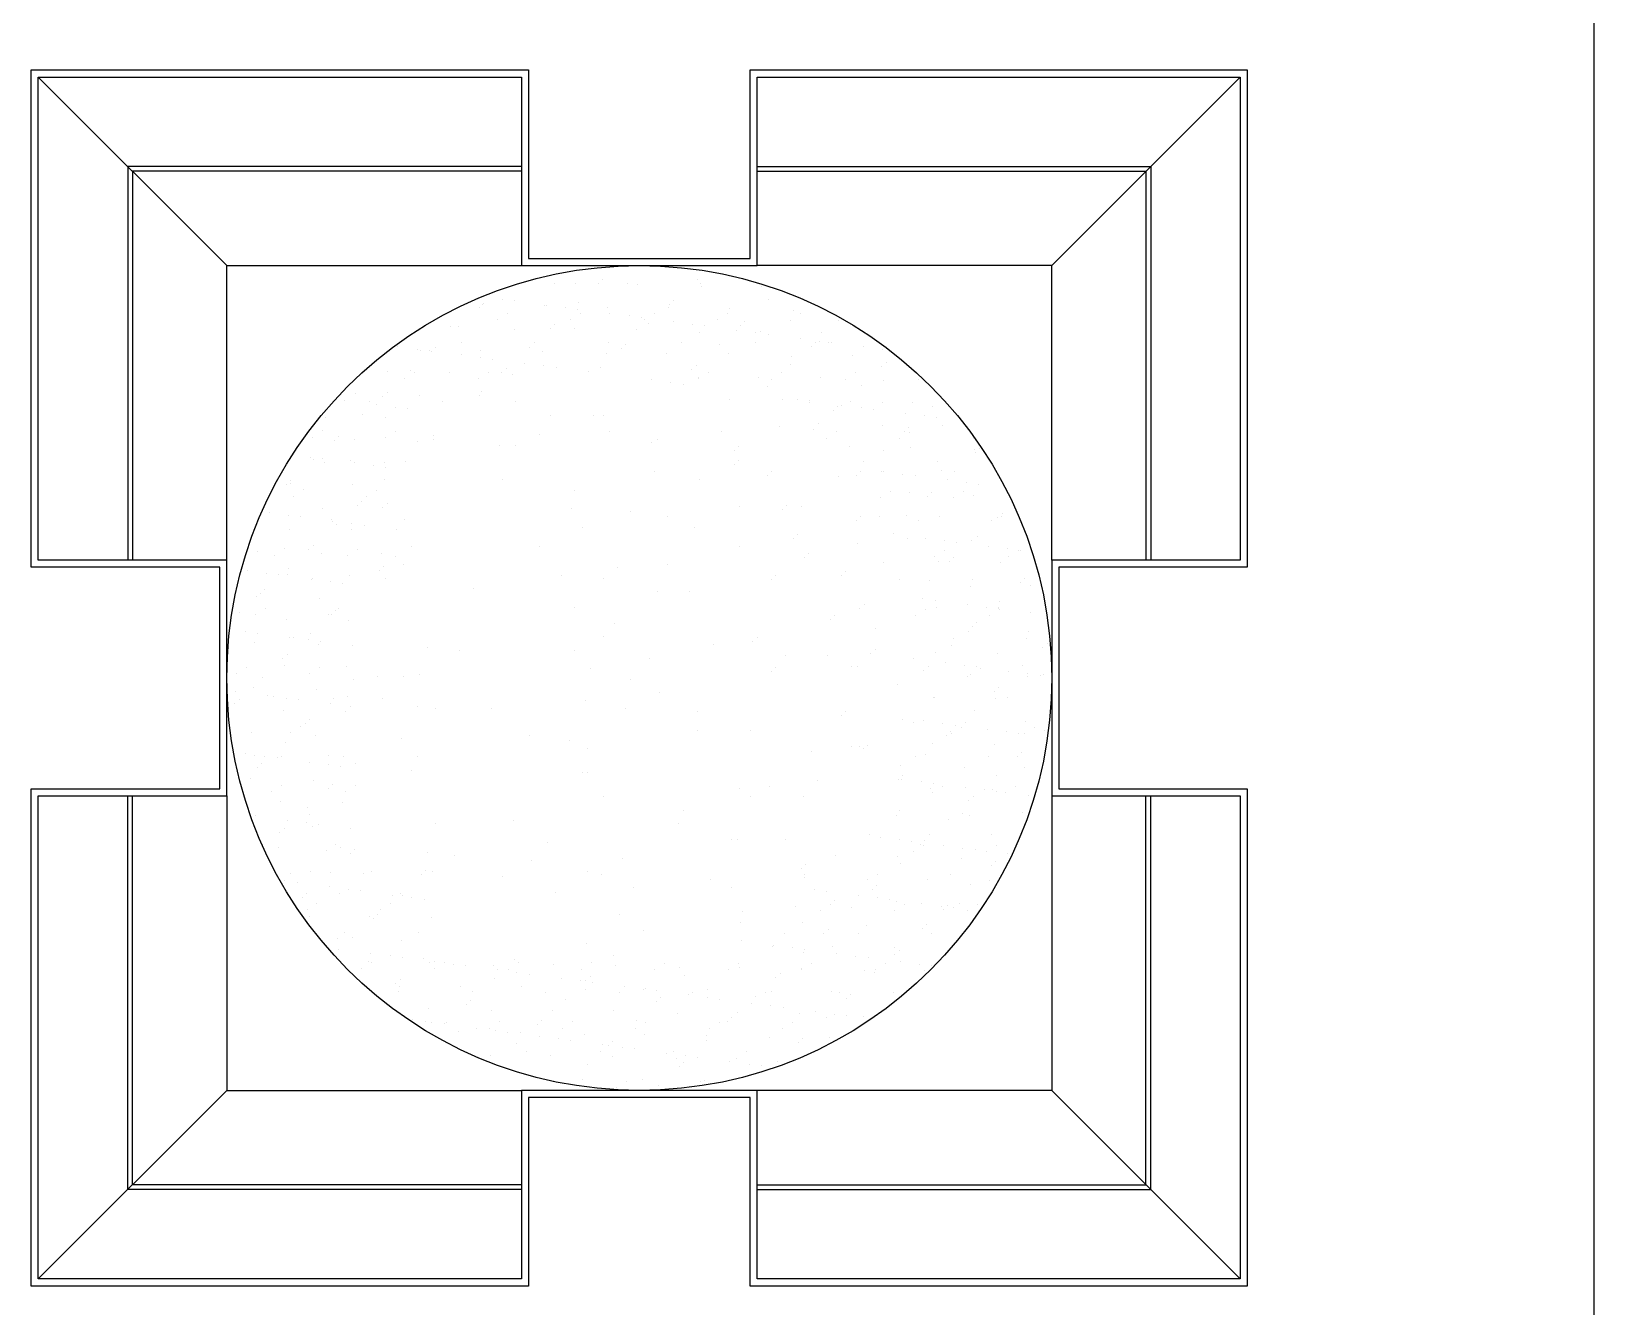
# Model space of a CAD drawing. Extents: x 391 to 4074, y 4249 to 5891.
# Drawn here: x 3411 to 4074, y 4587 to 5128 of the extents above; entities that cross this region are included whole.
import ezdxf

# ---------------------------------------------------------------- set-up
doc = ezdxf.new("R2010")
doc.units = 0
doc.header["$LTSCALE"] = 0.85
doc.header["$MEASUREMENT"] = 0
for name, color, linetype in [('3', 3, 'CONTINUOUS'), ('4', 4, 'CONTINUOUS'), ('DIM', 3, 'CONTINUOUS')]:
    doc.layers.add(name, color=color, linetype=linetype)

msp = doc.modelspace()

# ---------------------------------------------------------------- linework, layer by layer
at = {"layer": '3'}
for p, q in [((3494.24, 5028.89), (3414.24, 5108.89)), ((3844.24, 5028.89), (3924.24, 5108.89)), ((3494.24, 4678.89), (3414.24, 4598.89)), ((3844.24, 4678.89), (3924.24, 4598.89))]:
    msp.add_line(p, q, dxfattribs=at)
msp.add_lwpolyline([(3622.24, 4595.89), (3411.24, 4595.89), (3411.24, 4806.89), (3491.24, 4806.89), (3491.24, 4900.89), (3411.24, 4900.89), (3411.24, 5111.89), (3622.24, 5111.89), (3622.24, 5031.89), (3716.24, 5031.89), (3716.24, 5111.89), (3927.24, 5111.89), (3927.24, 4900.89), (3847.24, 4900.89), (3847.24, 4806.89), (3927.24, 4806.89), (3927.24, 4595.89), (3716.24, 4595.89), (3716.24, 4675.89), (3622.24, 4675.89)], close=True, dxfattribs=at)
for points in [[(3619.24, 5070.89), (3452.24, 5070.89), (3452.24, 4903.89)], [(3619.24, 5068.89), (3454.24, 5068.89), (3454.24, 4903.89)], [(3719.24, 5070.89), (3886.24, 5070.89), (3886.24, 4903.89)], [(3719.24, 5068.89), (3884.24, 5068.89), (3884.24, 4903.89)], [(3494.24, 4903.89), (3494.24, 5028.89), (3619.24, 5028.89)], [(3844.24, 4903.89), (3844.24, 5028.89), (3719.24, 5028.89)], [(3619.24, 4636.89), (3452.24, 4636.89), (3452.24, 4803.89)], [(3619.24, 4638.89), (3454.24, 4638.89), (3454.24, 4803.89)], [(3494.24, 4803.89), (3494.24, 4678.89), (3619.24, 4678.89)], [(3719.24, 4636.89), (3886.24, 4636.89), (3886.24, 4803.89)], [(3719.24, 4638.89), (3884.24, 4638.89), (3884.24, 4803.89)], [(3844.24, 4803.89), (3844.24, 4678.89), (3719.24, 4678.89)]]:
    msp.add_lwpolyline(points, dxfattribs=at)
msp.add_circle((3669.24, 4853.89), 175, dxfattribs=at)
at = {"layer": '4'}
for p, q in [((4074.24, 5258.89), (4074.24, 4848.37)), ((4074.24, 4848.37), (4074.24, 4248.89))]:
    msp.add_line(p, q, dxfattribs=at)
msp.add_lwpolyline([(3619.24, 4598.89), (3414.24, 4598.89), (3414.24, 4803.89), (3494.24, 4803.89), (3494.24, 4903.89), (3414.24, 4903.89), (3414.24, 5108.89), (3619.24, 5108.89), (3619.24, 5028.89), (3719.24, 5028.89), (3719.24, 5108.89), (3924.24, 5108.89), (3924.24, 4903.89), (3844.24, 4903.89), (3844.24, 4803.89), (3924.24, 4803.89), (3924.24, 4598.89), (3719.24, 4598.89), (3719.24, 4678.89), (3619.24, 4678.89)], close=True, dxfattribs=at)
at = {"layer": 'DIM'}
for p, q in [((3633.05, 5021.3), (3633.05, 5021.3)), ((3642.38, 5021.24), (3642.38, 5021.24)), ((3651.95, 5021.08), (3651.95, 5021.08)), ((3653.8, 5022.77), (3653.8, 5022.77)), ((3664.19, 5021.24), (3664.19, 5021.24)), ((3668.56, 5020.91), (3668.56, 5020.91)), ((3693.81, 5023.11), (3693.81, 5023.11)), ((3695.33, 5021.19), (3695.33, 5021.19)), ((3695.57, 5019.93), (3695.57, 5019.93)), ((3721.15, 5020.06), (3721.15, 5020.06)), ((3602.96, 5015.65), (3602.96, 5015.65)), ((3603.24, 5012.76), (3603.24, 5012.76)), ((3611.09, 5014.58), (3611.09, 5014.58)), ((3616.3, 5013.89), (3616.3, 5013.89)), ((3643.25, 5013.11), (3643.25, 5013.11)), ((3682.01, 5012.3), (3682.01, 5012.3)), ((3683.86, 5013.99), (3683.86, 5013.99)), ((3723.87, 5014.33), (3723.87, 5014.33)), ((3601.39, 5011.07), (3601.39, 5011.07)), ((3602.69, 5012.2), (3602.69, 5012.2)), ((3609.01, 5005.99), (3609.01, 5005.99)), ((3613.23, 5008.67), (3613.23, 5008.67)), ((3628.86, 5011.86), (3628.86, 5011.86)), ((3629.88, 5012.1), (3629.88, 5012.1)), ((3638.01, 5011.03), (3638.01, 5011.03)), ((3640.15, 5005.93), (3640.15, 5005.93)), ((3643.22, 5010.35), (3643.22, 5010.35)), ((3644.37, 5008.62), (3644.37, 5008.62)), ((3655.87, 5010.89), (3655.87, 5010.89)), ((3656.8, 5008.56), (3656.8, 5008.56)), ((3664.93, 5007.49), (3664.93, 5007.49)), ((3670.13, 5006.8), (3670.13, 5006.8)), ((3671.29, 5005.87), (3671.29, 5005.87)), ((3675.51, 5008.56), (3675.51, 5008.56)), ((3681.45, 5011.01), (3681.45, 5011.01)), ((3702.44, 5005.82), (3702.44, 5005.82)), ((3706.65, 5008.5), (3706.65, 5008.5)), ((3707.63, 5010.68), (3707.63, 5010.68)), ((3733.58, 5005.76), (3733.58, 5005.76)), ((3734.64, 5009.71), (3734.64, 5009.71)), ((3737.79, 5008.45), (3737.79, 5008.45)), ((3589.16, 5002.82), (3589.16, 5002.82)), ((3592.69, 5003.1), (3592.69, 5003.1)), ((3616.17, 5001.85), (3616.17, 5001.85)), ((3631.46, 5002.3), (3631.46, 5002.3)), ((3633.3, 5003.99), (3633.3, 5003.99)), ((3641.75, 5001.97), (3641.75, 5001.97)), ((3667.93, 5001.64), (3667.93, 5001.64)), ((3673.31, 5004.33), (3673.31, 5004.33)), ((3683.72, 5005.01), (3683.72, 5005.01)), ((3691.85, 5003.94), (3691.85, 5003.94)), ((3694.94, 5000.67), (3694.94, 5000.67)), ((3697.05, 5003.26), (3697.05, 5003.26)), ((3710.63, 5001.47), (3710.63, 5001.47)), ((3712.07, 5003.52), (3712.07, 5003.52)), ((3713.92, 5005.21), (3713.92, 5005.21)), ((3718.76, 5000.4), (3718.76, 5000.4)), ((3720.52, 5000.79), (3720.52, 5000.79)), ((3723.97, 4999.71), (3723.97, 4999.71)), ((3746.7, 5000.45), (3746.7, 5000.45)), ((3753.93, 5005.56), (3753.93, 5005.56)), ((3566.83, 4994.51), (3566.83, 4994.51)), ((3574.96, 4993.44), (3574.96, 4993.44)), ((3576.47, 4992.81), (3576.47, 4992.81)), ((3580.16, 4992.76), (3580.16, 4992.76)), ((3582.74, 4993.98), (3582.74, 4993.98)), ((3593.83, 4996.31), (3593.83, 4996.31)), ((3602.06, 4992.93), (3602.06, 4992.93)), ((3622.76, 4994.32), (3622.76, 4994.32)), ((3624.97, 4996.26), (3624.97, 4996.26)), ((3628.23, 4992.6), (3628.23, 4992.6)), ((3656.11, 4996.2), (3656.11, 4996.2)), ((3661.52, 4993.52), (3661.52, 4993.52)), ((3663.36, 4995.21), (3663.36, 4995.21)), ((3687.25, 4996.14), (3687.25, 4996.14)), ((3703.37, 4995.55), (3703.37, 4995.55)), ((3718.4, 4996.09), (3718.4, 4996.09)), ((3737.55, 4997.93), (3737.55, 4997.93)), ((3742.14, 4994.75), (3742.14, 4994.75)), ((3743.98, 4996.44), (3743.98, 4996.44)), ((3745.68, 4996.86), (3745.68, 4996.86)), ((3749.54, 4996.03), (3749.54, 4996.03)), ((3750.89, 4996.17), (3750.89, 4996.17)), ((3764.47, 4994.38), (3764.47, 4994.38)), ((3772.6, 4993.31), (3772.6, 4993.31)), ((3580.9, 4992.29), (3580.9, 4992.29)), ((3593.74, 4990.97), (3593.74, 4990.97)), ((3601.87, 4989.9), (3601.87, 4989.9)), ((3607.08, 4989.21), (3607.08, 4989.21)), ((3620.66, 4987.42), (3620.66, 4987.42)), ((3628.79, 4986.35), (3628.79, 4986.35)), ((3655.24, 4991.62), (3655.24, 4991.62)), ((3680.82, 4991.75), (3680.82, 4991.75)), ((3693.42, 4986.43), (3693.42, 4986.43)), ((3707, 4991.41), (3707, 4991.41)), ((3733.44, 4986.78), (3733.44, 4986.78)), ((3734.01, 4990.44), (3734.01, 4990.44)), ((3759.59, 4990.56), (3759.59, 4990.56)), ((3772.2, 4985.97), (3772.2, 4985.97)), ((3774.04, 4987.66), (3774.04, 4987.66)), ((3562.36, 4983.89), (3562.36, 4983.89)), ((3569.79, 4981), (3569.79, 4981)), ((3572.2, 4984.32), (3572.2, 4984.32)), ((3574.01, 4983.69), (3574.01, 4983.69)), ((3588.53, 4983.55), (3588.53, 4983.55)), ((3600.94, 4980.94), (3600.94, 4980.94)), ((3605.15, 4983.63), (3605.15, 4983.63)), ((3610.96, 4983.52), (3610.96, 4983.52)), ((3612.8, 4985.2), (3612.8, 4985.2)), ((3615.54, 4982.58), (3615.54, 4982.58)), ((3634, 4985.67), (3634, 4985.67)), ((3647.58, 4983.88), (3647.58, 4983.88)), ((3652.82, 4985.55), (3652.82, 4985.55)), ((3674.5, 4980.34), (3674.5, 4980.34)), ((3682.63, 4979.27), (3682.63, 4979.27)), ((3691.58, 4984.74), (3691.58, 4984.74)), ((3694.31, 4981.4), (3694.31, 4981.4)), ((3694.36, 4980.78), (3694.36, 4980.78)), ((3698.58, 4983.46), (3698.58, 4983.46)), ((3719.89, 4981.52), (3719.89, 4981.52)), ((3725.5, 4980.72), (3725.5, 4980.72)), ((3729.72, 4983.41), (3729.72, 4983.41)), ((3746.07, 4981.19), (3746.07, 4981.19)), ((3756.64, 4980.66), (3756.64, 4980.66)), ((3760.86, 4983.35), (3760.86, 4983.35)), ((3773.07, 4980.21), (3773.07, 4980.21)), ((3787.78, 4980.61), (3787.78, 4980.61)), ((3548.84, 4974.51), (3548.84, 4974.51)), ((3560.4, 4973.51), (3560.4, 4973.51)), ((3562.25, 4975.2), (3562.25, 4975.2)), ((3575.84, 4973.54), (3575.84, 4973.54)), ((3601.43, 4973.66), (3601.43, 4973.66)), ((3602.26, 4975.54), (3602.26, 4975.54)), ((3687.83, 4978.58), (3687.83, 4978.58)), ((3723.48, 4977.66), (3723.48, 4977.66)), ((3763.5, 4978), (3763.5, 4978)), ((3544.02, 4971.62), (3544.02, 4971.62)), ((3554.61, 4971.33), (3554.61, 4971.33)), ((3557.61, 4969.83), (3557.61, 4969.83)), ((3565.74, 4968.76), (3565.74, 4968.76)), ((3570.94, 4968.08), (3570.94, 4968.08)), ((3585.75, 4971.27), (3585.75, 4971.27)), ((3616.9, 4971.22), (3616.9, 4971.22)), ((3707.35, 4971.96), (3707.35, 4971.96)), ((3729.98, 4971.96), (3729.98, 4971.96)), ((3736.46, 4972.18), (3736.46, 4972.18)), ((3741.46, 4970.99), (3741.46, 4970.99)), ((3741.67, 4971.49), (3741.67, 4971.49)), ((3751.7, 4967.19), (3751.7, 4967.19)), ((3753.54, 4968.88), (3753.54, 4968.88)), ((3755.25, 4969.71), (3755.25, 4969.71)), ((3758.96, 4971.29), (3758.96, 4971.29)), ((3763.38, 4968.63), (3763.38, 4968.63)), ((3768.58, 4967.95), (3768.58, 4967.95)), ((3772.6, 4970.93), (3772.6, 4970.93)), ((3782.17, 4966.16), (3782.17, 4966.16)), ((3785.13, 4970.96), (3785.13, 4970.96)), ((3793.56, 4969.22), (3793.56, 4969.22)), ((3536.15, 4964.5), (3536.15, 4964.5)), ((3551.7, 4965.54), (3551.7, 4965.54)), ((3561.73, 4964.62), (3561.73, 4964.62)), ((3631.52, 4965.17), (3631.52, 4965.17)), ((3649.63, 4965.17), (3649.63, 4965.17)), ((3654.15, 4965.17), (3654.15, 4965.17)), ((3728.85, 4960.65), (3728.85, 4960.65)), ((3745.44, 4961.92), (3745.44, 4961.92)), ((3772.44, 4960.94), (3772.44, 4960.94)), ((3783.61, 4960.1), (3783.61, 4960.1)), ((3790.3, 4965.09), (3790.3, 4965.09)), ((3795.5, 4964.41), (3795.5, 4964.41)), ((3798.03, 4961.07), (3798.03, 4961.07)), ((3530.58, 4956.02), (3530.58, 4956.02)), ((3534.79, 4958.7), (3534.79, 4958.7)), ((3539.91, 4954.73), (3539.91, 4954.73)), ((3541.75, 4956.42), (3541.75, 4956.42)), ((3548.21, 4955.24), (3548.21, 4955.24)), ((3561.72, 4955.96), (3561.72, 4955.96)), ((3565.93, 4958.65), (3565.93, 4958.65)), ((3575.21, 4954.27), (3575.21, 4954.27)), ((3581.72, 4955), (3581.72, 4955)), ((3581.76, 4956.76), (3581.76, 4956.76)), ((3610.01, 4952.74), (3610.01, 4952.74)), ((3616.8, 4952.74), (3616.8, 4952.74)), ((3626.99, 4957.26), (3626.99, 4957.26)), ((3656.42, 4958.39), (3656.42, 4958.39)), ((3674.52, 4953.87), (3674.52, 4953.87)), ((3676.79, 4955), (3676.79, 4955)), ((3703.95, 4958.39), (3703.95, 4958.39)), ((3743, 4959.22), (3743, 4959.22)), ((3748.57, 4955.62), (3748.57, 4955.62)), ((3752.78, 4958.31), (3752.78, 4958.31)), ((3779.71, 4955.56), (3779.71, 4955.56)), ((3781.76, 4958.41), (3781.76, 4958.41)), ((3783.92, 4958.25), (3783.92, 4958.25)), ((3810.85, 4955.51), (3810.85, 4955.51)), ((3529.6, 4947.63), (3529.6, 4947.63)), ((3531.21, 4946.76), (3531.21, 4946.76)), ((3534.8, 4946.94), (3534.8, 4946.94)), ((3546.54, 4946.29), (3546.54, 4946.29)), ((3709.54, 4950.59), (3709.54, 4950.59)), ((3711.39, 4952.28), (3711.39, 4952.28)), ((3711.39, 4946.02), (3711.39, 4946.02)), ((3758.33, 4952.03), (3758.33, 4952.03)), ((3773.06, 4950.44), (3773.06, 4950.44)), ((3784.5, 4951.69), (3784.5, 4951.69)), ((3811.51, 4950.72), (3811.51, 4950.72)), ((3811.82, 4949.64), (3811.82, 4949.64)), ((3813.67, 4951.33), (3813.67, 4951.33)), ((3535.52, 4945.23), (3535.52, 4945.23)), ((3548.39, 4945.16), (3548.39, 4945.16)), ((3556.52, 4944.09), (3556.52, 4944.09)), ((3561.1, 4945.35), (3561.1, 4945.35)), ((3561.72, 4943.4), (3561.72, 4943.4)), ((3569.97, 4945.95), (3569.97, 4945.95)), ((3675.66, 4941.43), (3675.66, 4941.43)), ((3709.54, 4944.33), (3709.54, 4944.33)), ((3723.65, 4939.63), (3723.65, 4939.63)), ((3725.49, 4941.32), (3725.49, 4941.32)), ((3761.27, 4939.63), (3761.27, 4939.63)), ((3763.11, 4941.32), (3763.11, 4941.32)), ((3764.53, 4945.89), (3764.53, 4945.89)), ((3771.81, 4941.68), (3771.81, 4941.68)), ((3772.95, 4941.48), (3772.95, 4941.48)), ((3781.08, 4940.41), (3781.08, 4940.41)), ((3786.28, 4939.73), (3786.28, 4939.73)), ((3795.67, 4945.84), (3795.67, 4945.84)), ((3797.4, 4941.8), (3797.4, 4941.8)), ((3803.12, 4941.66), (3803.12, 4941.66)), ((3519.41, 4935.95), (3519.41, 4935.95)), ((3521.25, 4937.64), (3521.25, 4937.64)), ((3521.4, 4936.31), (3521.4, 4936.31)), ((3526.72, 4933.66), (3526.72, 4933.66)), ((3547.58, 4935.98), (3547.58, 4935.98)), ((3557.86, 4933.61), (3557.86, 4933.61)), ((3561.27, 4937.98), (3561.27, 4937.98)), ((3611.14, 4938.04), (3611.14, 4938.04)), ((3641.7, 4933.52), (3641.7, 4933.52)), ((3694.9, 4938.04), (3694.9, 4938.04)), ((3753.75, 4939.17), (3753.75, 4939.17)), ((3775.85, 4933.21), (3775.85, 4933.21)), ((3799.86, 4937.94), (3799.86, 4937.94)), ((3806.99, 4933.15), (3806.99, 4933.15)), ((3807.99, 4936.87), (3807.99, 4936.87)), ((3813.2, 4936.18), (3813.2, 4936.18)), ((3510.71, 4927.98), (3510.71, 4927.98)), ((3522.5, 4930.98), (3522.5, 4930.98)), ((3549.47, 4927.17), (3549.47, 4927.17)), ((3551.31, 4928.86), (3551.31, 4928.86)), ((3553.64, 4930.92), (3553.64, 4930.92)), ((3562.48, 4927.86), (3562.48, 4927.86)), ((3711.87, 4926.73), (3711.87, 4926.73)), ((3731.76, 4927.23), (3731.76, 4927.23)), ((3737.91, 4926.73), (3737.91, 4926.73)), ((3771.63, 4930.52), (3771.63, 4930.52)), ((3783.87, 4932.42), (3783.87, 4932.42)), ((3791.33, 4930.85), (3791.33, 4930.85)), ((3793.17, 4932.54), (3793.17, 4932.54)), ((3802.77, 4930.47), (3802.77, 4930.47)), ((3810.88, 4931.45), (3810.88, 4931.45)), ((3512.25, 4924.02), (3512.25, 4924.02)), ((3520.38, 4922.95), (3520.38, 4922.95)), ((3525.58, 4922.27), (3525.58, 4922.27)), ((3534.89, 4925.96), (3534.89, 4925.96)), ((3538.46, 4921.25), (3538.46, 4921.25)), ((3539.17, 4920.48), (3539.17, 4920.48)), ((3560.47, 4926.08), (3560.47, 4926.08)), ((3569.6, 4921.19), (3569.6, 4921.19)), ((3640.57, 4925.6), (3640.57, 4925.6)), ((3665.47, 4924.47), (3665.47, 4924.47)), ((3681.32, 4922.21), (3681.32, 4922.21)), ((3729.92, 4925.54), (3729.92, 4925.54)), ((3761.27, 4920.84), (3761.27, 4920.84)), ((3763.11, 4922.53), (3763.11, 4922.53)), ((3771.18, 4922.41), (3771.18, 4922.41)), ((3782.63, 4922.88), (3782.63, 4922.88)), ((3787.59, 4920.8), (3787.59, 4920.8)), ((3796.77, 4922.53), (3796.77, 4922.53)), ((3818.73, 4920.74), (3818.73, 4920.74)), ((3821.39, 4922.08), (3821.39, 4922.08)), ((3822.94, 4922.2), (3822.94, 4922.2)), ((3823.23, 4923.77), (3823.23, 4923.77)), ((3520.77, 4917.04), (3520.77, 4917.04)), ((3540.77, 4919.2), (3540.77, 4919.2)), ((3546.95, 4916.71), (3546.95, 4916.71)), ((3547.3, 4919.41), (3547.3, 4919.41)), ((3552.5, 4918.72), (3552.5, 4918.72)), ((3566.08, 4916.93), (3566.08, 4916.93)), ((3645.1, 4917.69), (3645.1, 4917.69)), ((3692.63, 4917.69), (3692.63, 4917.69)), ((3734.62, 4913.01), (3734.62, 4913.01)), ((3736.46, 4914.7), (3736.46, 4914.7)), ((3777.06, 4915.05), (3777.06, 4915.05)), ((3783.24, 4913.15), (3783.24, 4913.15)), ((3790.64, 4913.26), (3790.64, 4913.26)), ((3812.69, 4914.11), (3812.69, 4914.11)), ((3507.25, 4907.67), (3507.25, 4907.67)), ((3518.64, 4908.62), (3518.64, 4908.62)), ((3528.97, 4908.39), (3528.97, 4908.39)), ((3530.82, 4910.08), (3530.82, 4910.08)), ((3534.26, 4906.69), (3534.26, 4906.69)), ((3549.78, 4908.56), (3549.78, 4908.56)), ((3559.84, 4906.82), (3559.84, 4906.82)), ((3572.66, 4909.77), (3572.66, 4909.77)), ((3626.99, 4909.77), (3626.99, 4909.77)), ((3711.87, 4909.77), (3711.87, 4909.77)), ((3741.17, 4906.87), (3741.17, 4906.87)), ((3761.67, 4910.9), (3761.67, 4910.9)), ((3798.77, 4912.19), (3798.77, 4912.19)), ((3798.91, 4908.11), (3798.91, 4908.11)), ((3803.98, 4911.51), (3803.98, 4911.51)), ((3810.25, 4912.18), (3810.25, 4912.18)), ((3817.56, 4909.72), (3817.56, 4909.72)), ((3825.69, 4908.65), (3825.69, 4908.65)), ((3830.05, 4908.06), (3830.05, 4908.06)), ((3830.9, 4907.96), (3830.9, 4907.96)), ((3514.42, 4905.94), (3514.42, 4905.94)), ((3520.27, 4900.42), (3520.27, 4900.42)), ((3545.56, 4905.88), (3545.56, 4905.88)), ((3559.04, 4899.61), (3559.04, 4899.61)), ((3560.88, 4901.3), (3560.88, 4901.3)), ((3565.87, 4905.25), (3565.87, 4905.25)), ((3569.27, 4901.86), (3569.27, 4901.86)), ((3659.81, 4900.72), (3659.81, 4900.72)), ((3681.32, 4901.86), (3681.32, 4901.86)), ((3739.32, 4905.18), (3739.32, 4905.18)), ((3772.99, 4902.99), (3772.99, 4902.99)), ((3794.7, 4905.43), (3794.7, 4905.43)), ((3796.14, 4903.26), (3796.14, 4903.26)), ((3800.89, 4903.3), (3800.89, 4903.3)), ((3802.74, 4904.99), (3802.74, 4904.99)), ((3822.31, 4902.93), (3822.31, 4902.93)), ((3825.84, 4905.37), (3825.84, 4905.37)), ((3503.03, 4899.34), (3503.03, 4899.34)), ((3511.16, 4898.27), (3511.16, 4898.27)), ((3516.36, 4897.59), (3516.36, 4897.59)), ((3520.14, 4897.77), (3520.14, 4897.77)), ((3529.95, 4895.8), (3529.95, 4895.8)), ((3530.38, 4896.21), (3530.38, 4896.21)), ((3538.08, 4894.73), (3538.08, 4894.73)), ((3543.28, 4894.05), (3543.28, 4894.05)), ((3546.32, 4897.44), (3546.32, 4897.44)), ((3561.53, 4896.15), (3561.53, 4896.15)), ((3636.04, 4897.33), (3636.04, 4897.33)), ((3654.15, 4896.2), (3654.15, 4896.2)), ((3725.22, 4895.79), (3725.22, 4895.79)), ((3727.06, 4897.48), (3727.06, 4897.48)), ((3755, 4897.35), (3755, 4897.35)), ((3756.84, 4899.04), (3756.84, 4899.04)), ((3779.52, 4895.75), (3779.52, 4895.75)), ((3792.19, 4895.32), (3792.19, 4895.32)), ((3810.66, 4895.7), (3810.66, 4895.7)), ((3830.95, 4894.52), (3830.95, 4894.52)), ((3832.8, 4896.21), (3832.8, 4896.21)), ((3835.2, 4893.04), (3835.2, 4893.04)), ((3506.62, 4888.4), (3506.62, 4888.4)), ((3508.48, 4889.61), (3508.48, 4889.61)), ((3510.32, 4891.3), (3510.32, 4891.3)), ((3533.63, 4887.42), (3533.63, 4887.42)), ((3598.69, 4891.68), (3598.69, 4891.68)), ((3676.79, 4890.55), (3676.79, 4890.55)), ((3690.37, 4890.55), (3690.37, 4890.55)), ((3789.55, 4887.51), (3789.55, 4887.51)), ((3794.76, 4886.83), (3794.76, 4886.83)), ((3809.62, 4892.91), (3809.62, 4892.91)), ((3822.25, 4886.55), (3822.25, 4886.55)), ((3499.78, 4881.64), (3499.78, 4881.64)), ((3506.35, 4880.89), (3506.35, 4880.89)), ((3510.56, 4883.58), (3510.56, 4883.58)), ((3537.49, 4880.84), (3537.49, 4880.84)), ((3538.54, 4880.83), (3538.54, 4880.83)), ((3540.38, 4882.52), (3540.38, 4882.52)), ((3541.71, 4883.52), (3541.71, 4883.52)), ((3641.7, 4883.76), (3641.7, 4883.76)), ((3752.14, 4880.25), (3752.14, 4880.25)), ((3762.83, 4883.26), (3762.83, 4883.26)), ((3764.68, 4884.95), (3764.68, 4884.95)), ((3786.62, 4880.38), (3786.62, 4880.38)), ((3790.84, 4883.07), (3790.84, 4883.07)), ((3795.51, 4883.99), (3795.51, 4883.99)), ((3808.34, 4885.04), (3808.34, 4885.04)), ((3816.47, 4883.97), (3816.47, 4883.97)), ((3817.76, 4880.33), (3817.76, 4880.33)), ((3821.68, 4883.66), (3821.68, 4883.66)), ((3821.68, 4883.29), (3821.68, 4883.29)), ((3821.98, 4883.01), (3821.98, 4883.01)), ((3835.26, 4881.5), (3835.26, 4881.5)), ((3501.94, 4873.6), (3501.94, 4873.6)), ((3519.51, 4878.5), (3519.51, 4878.5)), ((3545.69, 4878.17), (3545.69, 4878.17)), ((3658.68, 4876.98), (3658.68, 4876.98)), ((3750.29, 4878.57), (3750.29, 4878.57)), ((3769.6, 4874.72), (3769.6, 4874.72)), ((3808.99, 4873.65), (3808.99, 4873.65)), ((3810.46, 4875.74), (3810.46, 4875.74)), ((3812.3, 4877.43), (3812.3, 4877.43)), ((3834.57, 4873.77), (3834.57, 4873.77)), ((3505.99, 4869.13), (3505.99, 4869.13)), ((3507.14, 4872.91), (3507.14, 4872.91)), ((3520.73, 4871.12), (3520.73, 4871.12)), ((3522.31, 4871.17), (3522.31, 4871.17)), ((3528.86, 4870.05), (3528.86, 4870.05)), ((3529.84, 4872.86), (3529.84, 4872.86)), ((3533, 4868.16), (3533, 4868.16)), ((3534.06, 4869.37), (3534.06, 4869.37)), ((3547.64, 4867.58), (3547.64, 4867.58)), ((3579.45, 4866.8), (3579.45, 4866.8)), ((3654.15, 4871.33), (3654.15, 4871.33)), ((3700.56, 4867.93), (3700.56, 4867.93)), ((3717.38, 4869.17), (3717.38, 4869.17)), ((3719.22, 4870.86), (3719.22, 4870.86)), ((3801.76, 4867.77), (3801.76, 4867.77)), ((3802.58, 4870.66), (3802.58, 4870.66)), ((3833.72, 4870.6), (3833.72, 4870.6)), ((3840.52, 4866.96), (3840.52, 4866.96)), ((3842.36, 4868.65), (3842.36, 4868.65)), ((3518.04, 4862.05), (3518.04, 4862.05)), ((3519.89, 4863.74), (3519.89, 4863.74)), ((3593.04, 4865.67), (3593.04, 4865.67)), ((3641.7, 4865.67), (3641.7, 4865.67)), ((3673.39, 4862.28), (3673.39, 4862.28)), ((3731.12, 4863.41), (3731.12, 4863.41)), ((3749.22, 4863.41), (3749.22, 4863.41)), ((3767.54, 4864.47), (3767.54, 4864.47)), ((3769.38, 4866.16), (3769.38, 4866.16)), ((3785.54, 4862.15), (3785.54, 4862.15)), ((3794.88, 4864.73), (3794.88, 4864.73)), ((3799.12, 4860.36), (3799.12, 4860.36)), ((3821.05, 4864.39), (3821.05, 4864.39)), ((3498.27, 4855.85), (3498.27, 4855.85)), ((3502.49, 4858.54), (3502.49, 4858.54)), ((3509.34, 4854.08), (3509.34, 4854.08)), ((3518.88, 4859.24), (3518.88, 4859.24)), ((3529.41, 4855.8), (3529.41, 4855.8)), ((3533.63, 4858.48), (3533.63, 4858.48)), ((3545.06, 4858.9), (3545.06, 4858.9)), ((3548.1, 4853.27), (3548.1, 4853.27)), ((3557.95, 4854.37), (3557.95, 4854.37)), ((3569.27, 4854.37), (3569.27, 4854.37)), ((3576.06, 4855.5), (3576.06, 4855.5)), ((3648.49, 4857.76), (3648.49, 4857.76)), ((3665.47, 4853.24), (3665.47, 4853.24)), ((3725.22, 4856.64), (3725.22, 4856.64)), ((3727.06, 4858.33), (3727.06, 4858.33)), ((3759.41, 4858.89), (3759.41, 4858.89)), ((3761.67, 4858.89), (3761.67, 4858.89)), ((3789.96, 4856.96), (3789.96, 4856.96)), ((3791.8, 4858.65), (3791.8, 4858.65)), ((3807.25, 4859.29), (3807.25, 4859.29)), ((3808.36, 4854.38), (3808.36, 4854.38)), ((3809.68, 4855.29), (3809.68, 4855.29)), ((3812.46, 4858.61), (3812.46, 4858.61)), ((3813.9, 4857.97), (3813.9, 4857.97)), ((3826.04, 4856.82), (3826.04, 4856.82)), ((3831.82, 4858.99), (3831.82, 4858.99)), ((3833.94, 4854.5), (3833.94, 4854.5)), ((3834.17, 4855.75), (3834.17, 4855.75)), ((3839.38, 4855.06), (3839.38, 4855.06)), ((3840.83, 4855.23), (3840.83, 4855.23)), ((3497.92, 4848.23), (3497.92, 4848.23)), ((3505.36, 4849.86), (3505.36, 4849.86)), ((3532.37, 4848.89), (3532.37, 4848.89)), ((3677.92, 4847.58), (3677.92, 4847.58)), ((3778.65, 4850.97), (3778.65, 4850.97)), ((3820.02, 4848.18), (3820.02, 4848.18)), ((3821.87, 4849.87), (3821.87, 4849.87)), ((3497.55, 4843.27), (3497.55, 4843.27)), ((3499.39, 4844.96), (3499.39, 4844.96)), ((3511.51, 4846.45), (3511.51, 4846.45)), ((3514.23, 4846.13), (3514.23, 4846.13)), ((3518.25, 4839.97), (3518.25, 4839.97)), ((3519.64, 4845.38), (3519.64, 4845.38)), ((3524.84, 4844.69), (3524.84, 4844.69)), ((3538.42, 4842.9), (3538.42, 4842.9)), ((3539.4, 4845.3), (3539.4, 4845.3)), ((3545.37, 4846.07), (3545.37, 4846.07)), ((3546.55, 4841.83), (3546.55, 4841.83)), ((3560.21, 4845.32), (3560.21, 4845.32)), ((3574.93, 4841.93), (3574.93, 4841.93)), ((3582.85, 4840.8), (3582.85, 4840.8)), ((3606.62, 4840.8), (3606.62, 4840.8)), ((3606.62, 4840.8), (3606.62, 4840.8)), ((3646.23, 4844.19), (3646.23, 4844.19)), ((3663.21, 4840.8), (3663.21, 4840.8)), ((3794.25, 4845.46), (3794.25, 4845.46)), ((3794.5, 4845.62), (3794.5, 4845.62)), ((3811.32, 4840.21), (3811.32, 4840.21)), ((3820.42, 4845.12), (3820.42, 4845.12)), ((3825.65, 4845.56), (3825.65, 4845.56)), ((3525.55, 4833.44), (3525.55, 4833.44)), ((3527.61, 4834.49), (3527.61, 4834.49)), ((3529.45, 4836.18), (3529.45, 4836.18)), ((3544.43, 4839.63), (3544.43, 4839.63)), ((3693.77, 4839.67), (3693.77, 4839.67)), ((3755, 4837.85), (3755, 4837.85)), ((3756.84, 4839.54), (3756.84, 4839.54)), ((3780.72, 4836.08), (3780.72, 4836.08)), ((3785.44, 4835.14), (3785.44, 4835.14)), ((3789.9, 4835.69), (3789.9, 4835.69)), ((3798.03, 4834.62), (3798.03, 4834.62)), ((3803.24, 4833.93), (3803.24, 4833.93)), ((3807.73, 4835.11), (3807.73, 4835.11)), ((3833.31, 4835.23), (3833.31, 4835.23)), ((3504.73, 4830.59), (3504.73, 4830.59)), ((3521.34, 4830.76), (3521.34, 4830.76)), ((3531.74, 4829.62), (3531.74, 4829.62)), ((3568.14, 4828.36), (3568.14, 4828.36)), ((3622.46, 4829.49), (3622.46, 4829.49)), ((3639.44, 4827.23), (3639.44, 4827.23)), ((3693.81, 4831.81), (3693.81, 4831.81)), ((3716.4, 4831.75), (3716.4, 4831.75)), ((3799.53, 4829.4), (3799.53, 4829.4)), ((3801.37, 4831.09), (3801.37, 4831.09)), ((3801.61, 4830.25), (3801.61, 4830.25)), ((3805.83, 4832.93), (3805.83, 4832.93)), ((3816.82, 4832.14), (3816.82, 4832.14)), ((3824.95, 4831.07), (3824.95, 4831.07)), ((3830.16, 4830.39), (3830.16, 4830.39)), ((3832.75, 4830.19), (3832.75, 4830.19)), ((3836.97, 4832.88), (3836.97, 4832.88)), ((3841.38, 4831.43), (3841.38, 4831.43)), ((3502.29, 4821.77), (3502.29, 4821.77)), ((3506.15, 4821.08), (3506.15, 4821.08)), ((3510.42, 4820.7), (3510.42, 4820.7)), ((3515.62, 4820.01), (3515.62, 4820.01)), ((3517.62, 4820.7), (3517.62, 4820.7)), ((3518.91, 4826.52), (3518.91, 4826.52)), ((3537.3, 4821.03), (3537.3, 4821.03)), ((3543.8, 4820.37), (3543.8, 4820.37)), ((3574.93, 4820.45), (3574.93, 4820.45)), ((3647.36, 4823.84), (3647.36, 4823.84)), ((3742.43, 4822.71), (3742.43, 4822.71)), ((3759.41, 4824.97), (3759.41, 4824.97)), ((3762.81, 4824.97), (3762.81, 4824.97)), ((3764.4, 4823.76), (3764.4, 4823.76)), ((3766.24, 4825.45), (3766.24, 4825.45)), ((3786.43, 4820.57), (3786.43, 4820.57)), ((3790.83, 4821.43), (3790.83, 4821.43)), ((3793.62, 4826.19), (3793.62, 4826.19)), ((3817.57, 4820.52), (3817.57, 4820.52)), ((3819.79, 4825.86), (3819.79, 4825.86)), ((3829.59, 4820.62), (3829.59, 4820.62)), ((3831.43, 4822.31), (3831.43, 4822.31)), ((3507.11, 4815.71), (3507.11, 4815.71)), ((3508.95, 4817.4), (3508.95, 4817.4)), ((3529.2, 4818.22), (3529.2, 4818.22)), ((3537.33, 4817.15), (3537.33, 4817.15)), ((3542.54, 4816.47), (3542.54, 4816.47)), ((3548.97, 4817.74), (3548.97, 4817.74)), ((3572.66, 4814.79), (3572.66, 4814.79)), ((3645.1, 4813.66), (3645.1, 4813.66)), ((3647.36, 4813.66), (3647.36, 4813.66)), ((3780.09, 4816.81), (3780.09, 4816.81)), ((3807.1, 4815.84), (3807.1, 4815.84)), ((3832.68, 4815.96), (3832.68, 4815.96)), ((3504.1, 4811.32), (3504.1, 4811.32)), ((3517.48, 4808.4), (3517.48, 4808.4)), ((3531.11, 4810.35), (3531.11, 4810.35)), ((3537.17, 4806.93), (3537.17, 4806.93)), ((3539.02, 4808.62), (3539.02, 4808.62)), ((3548.62, 4808.34), (3548.62, 4808.34)), ((3711.87, 4806.88), (3711.87, 4806.88)), ((3724.32, 4808.01), (3724.32, 4808.01)), ((3744.7, 4810.27), (3744.7, 4810.27)), ((3779.03, 4810.62), (3779.03, 4810.62)), ((3780.68, 4811.01), (3780.68, 4811.01)), ((3780.87, 4812.31), (3780.87, 4812.31)), ((3788.81, 4809.94), (3788.81, 4809.94)), ((3792.99, 4806.92), (3792.99, 4806.92)), ((3794.02, 4809.25), (3794.02, 4809.25)), ((3797.75, 4807.89), (3797.75, 4807.89)), ((3807.6, 4807.46), (3807.6, 4807.46)), ((3820.89, 4812.65), (3820.89, 4812.65)), ((3828.89, 4807.83), (3828.89, 4807.83)), ((3513.26, 4805.71), (3513.26, 4805.71)), ((3516.99, 4801.43), (3516.99, 4801.43)), ((3543.17, 4801.1), (3543.17, 4801.1)), ((3544.4, 4805.66), (3544.4, 4805.66)), ((3654.15, 4803.48), (3654.15, 4803.48)), ((3716.4, 4803.48), (3716.4, 4803.48)), ((3739.04, 4803.48), (3739.04, 4803.48)), ((3793.53, 4805.21), (3793.53, 4805.21)), ((3809.09, 4801.84), (3809.09, 4801.84)), ((3810.93, 4803.53), (3810.93, 4803.53)), ((3815.73, 4806.39), (3815.73, 4806.39)), ((3819.16, 4806.59), (3819.16, 4806.59)), ((3820.94, 4805.71), (3820.94, 4805.71)), ((3824.67, 4805.15), (3824.67, 4805.15)), ((3834.52, 4803.92), (3834.52, 4803.92)), ((3506.4, 4795.33), (3506.4, 4795.33)), ((3519.98, 4793.55), (3519.98, 4793.55)), ((3528.47, 4798.96), (3528.47, 4798.96)), ((3529.22, 4795.99), (3529.22, 4795.99)), ((3688.11, 4797.83), (3688.11, 4797.83)), ((3778.35, 4795.53), (3778.35, 4795.53)), ((3779.46, 4797.55), (3779.46, 4797.55)), ((3800.39, 4793.87), (3800.39, 4793.87)), ((3806.47, 4796.57), (3806.47, 4796.57)), ((3809.49, 4795.48), (3809.49, 4795.48)), ((3832.05, 4796.69), (3832.05, 4796.69)), ((3516.68, 4788.15), (3516.68, 4788.15)), ((3518.52, 4789.84), (3518.52, 4789.84)), ((3528.11, 4792.48), (3528.11, 4792.48)), ((3530.48, 4791.08), (3530.48, 4791.08)), ((3533.32, 4791.79), (3533.32, 4791.79)), ((3546.9, 4790), (3546.9, 4790)), ((3582.85, 4792.18), (3582.85, 4792.18)), ((3615.67, 4793.31), (3615.67, 4793.31)), ((3685.84, 4792.18), (3685.84, 4792.18)), ((3766.77, 4787.53), (3766.77, 4787.53)), ((3792.36, 4787.65), (3792.36, 4787.65)), ((3818.53, 4787.32), (3818.53, 4787.32)), ((3509.4, 4783.36), (3509.4, 4783.36)), ((3516.36, 4782.16), (3516.36, 4782.16)), ((3536.32, 4780.62), (3536.32, 4780.62)), ((3540.54, 4783.3), (3540.54, 4783.3)), ((3542.54, 4781.83), (3542.54, 4781.83)), ((3548.58, 4781.06), (3548.58, 4781.06)), ((3630.38, 4784.26), (3630.38, 4784.26)), ((3708.48, 4785.39), (3708.48, 4785.39)), ((3710.74, 4785.39), (3710.74, 4785.39)), ((3731.12, 4785.39), (3731.12, 4785.39)), ((3771.46, 4786.33), (3771.46, 4786.33)), ((3779.59, 4785.26), (3779.59, 4785.26)), ((3784.8, 4784.57), (3784.8, 4784.57)), ((3788.59, 4783.06), (3788.59, 4783.06)), ((3789.67, 4782.85), (3789.67, 4782.85)), ((3790.44, 4784.75), (3790.44, 4784.75)), ((3798.38, 4782.79), (3798.38, 4782.79)), ((3806.51, 4781.72), (3806.51, 4781.72)), ((3811.72, 4781.03), (3811.72, 4781.03)), ((3820.81, 4782.79), (3820.81, 4782.79)), ((3546.74, 4779.38), (3546.74, 4779.38)), ((3579.45, 4779.74), (3579.45, 4779.74)), ((3590.77, 4778.61), (3590.77, 4778.61)), ((3623.59, 4776.35), (3623.59, 4776.35)), ((3662.08, 4777.48), (3662.08, 4777.48)), ((3739.88, 4774.74), (3739.88, 4774.74)), ((3752.66, 4778.61), (3752.66, 4778.61)), ((3778.83, 4778.28), (3778.83, 4778.28)), ((3779.89, 4775.09), (3779.89, 4775.09)), ((3785.46, 4780.16), (3785.46, 4780.16)), ((3805.84, 4777.3), (3805.84, 4777.3)), ((3816.6, 4780.11), (3816.6, 4780.11)), ((3818.66, 4774.28), (3818.66, 4774.28)), ((3820.5, 4775.97), (3820.5, 4775.97)), ((3825.3, 4779.24), (3825.3, 4779.24)), ((3518.89, 4767.8), (3518.89, 4767.8)), ((3521.14, 4770.95), (3521.14, 4770.95)), ((3524.1, 4767.11), (3524.1, 4767.11)), ((3529.85, 4771.81), (3529.85, 4771.81)), ((3538.04, 4771.4), (3538.04, 4771.4)), ((3552.29, 4770.89), (3552.29, 4770.89)), ((3555.43, 4771.94), (3555.43, 4771.94)), ((3576.8, 4770.6), (3576.8, 4770.6)), ((3578.64, 4772.29), (3578.64, 4772.29)), ((3581.6, 4771.6), (3581.6, 4771.6)), ((3611.14, 4769.56), (3611.14, 4769.56)), ((3647.36, 4771.83), (3647.36, 4771.83)), ((3653.02, 4770.69), (3653.02, 4770.69)), ((3699.42, 4768.43), (3699.42, 4768.43)), ((3738.04, 4773.05), (3738.04, 4773.05)), ((3739.13, 4770.55), (3739.13, 4770.55)), ((3739.14, 4769.24), (3739.14, 4769.24)), ((3766.14, 4768.26), (3766.14, 4768.26)), ((3770.28, 4770.49), (3770.28, 4770.49)), ((3791.73, 4768.38), (3791.73, 4768.38)), ((3801.42, 4770.44), (3801.42, 4770.44)), ((3817.9, 4768.05), (3817.9, 4768.05)), ((3526.24, 4760.59), (3526.24, 4760.59)), ((3528.08, 4762.28), (3528.08, 4762.28)), ((3537.68, 4765.32), (3537.68, 4765.32)), ((3541.91, 4762.56), (3541.91, 4762.56)), ((3545.81, 4764.25), (3545.81, 4764.25)), ((3551.02, 4763.57), (3551.02, 4763.57)), ((3564.6, 4761.78), (3564.6, 4761.78)), ((3568.1, 4762.63), (3568.1, 4762.63)), ((3568.92, 4761.59), (3568.92, 4761.59)), ((3572.73, 4760.71), (3572.73, 4760.71)), ((3633.78, 4762.78), (3633.78, 4762.78)), ((3666.6, 4765.04), (3666.6, 4765.04)), ((3708.48, 4765.04), (3708.48, 4765.04)), ((3743.45, 4764.13), (3743.45, 4764.13)), ((3748.66, 4763.44), (3748.66, 4763.44)), ((3762.24, 4761.65), (3762.24, 4761.65)), ((3768.1, 4764.28), (3768.1, 4764.28)), ((3769.94, 4765.97), (3769.94, 4765.97)), ((3770.37, 4760.58), (3770.37, 4760.58)), ((3809.96, 4766.31), (3809.96, 4766.31)), ((3528.25, 4755.58), (3528.25, 4755.58)), ((3532.47, 4758.26), (3532.47, 4758.26)), ((3559.39, 4755.52), (3559.39, 4755.52)), ((3563.61, 4758.21), (3563.61, 4758.21)), ((3577.93, 4760.03), (3577.93, 4760.03)), ((3660.94, 4753.73), (3660.94, 4753.73)), ((3713.01, 4754.86), (3713.01, 4754.86)), ((3735.64, 4757.13), (3735.64, 4757.13)), ((3746.24, 4755.18), (3746.24, 4755.18)), ((3750.46, 4757.87), (3750.46, 4757.87)), ((3752.03, 4759.34), (3752.03, 4759.34)), ((3759.4, 4756.31), (3759.4, 4756.31)), ((3775.58, 4759.9), (3775.58, 4759.9)), ((3777.38, 4755.12), (3777.38, 4755.12)), ((3778.2, 4759.01), (3778.2, 4759.01)), ((3781.6, 4757.81), (3781.6, 4757.81)), ((3789.16, 4758.11), (3789.16, 4758.11)), ((3797.29, 4757.04), (3797.29, 4757.04)), ((3798.16, 4755.5), (3798.16, 4755.5)), ((3800, 4757.19), (3800, 4757.19)), ((3802.5, 4756.35), (3802.5, 4756.35)), ((3805.21, 4758.04), (3805.21, 4758.04)), ((3808.52, 4755.07), (3808.52, 4755.07)), ((3812.74, 4757.75), (3812.74, 4757.75)), ((3529.22, 4752.55), (3529.22, 4752.55)), ((3554.8, 4752.67), (3554.8, 4752.67)), ((3556.3, 4751.82), (3556.3, 4751.82)), ((3558.15, 4753.51), (3558.15, 4753.51)), ((3580.97, 4752.34), (3580.97, 4752.34)), ((3712.33, 4750.3), (3712.33, 4750.3)), ((3738.51, 4749.97), (3738.51, 4749.97)), ((3749.45, 4747.19), (3749.45, 4747.19)), ((3765.51, 4748.99), (3765.51, 4748.99)), ((3789.46, 4747.53), (3789.46, 4747.53)), ((3791.1, 4749.12), (3791.1, 4749.12)), ((3541.28, 4743.29), (3541.28, 4743.29)), ((3544.21, 4745.85), (3544.21, 4745.85)), ((3547.6, 4743.85), (3547.6, 4743.85)), ((3568.29, 4742.32), (3568.29, 4742.32)), ((3575.35, 4745.79), (3575.35, 4745.79)), ((3647.05, 4741.14), (3647.05, 4741.14)), ((3671.13, 4746.95), (3671.13, 4746.95)), ((3712.52, 4742.31), (3712.52, 4742.31)), ((3726.11, 4740.52), (3726.11, 4740.52)), ((3731.06, 4745.51), (3731.06, 4745.51)), ((3747.6, 4745.5), (3747.6, 4745.5)), ((3762.2, 4745.45), (3762.2, 4745.45)), ((3793.34, 4745.4), (3793.34, 4745.4)), ((3541.8, 4738.89), (3541.8, 4738.89)), ((3555.38, 4737.1), (3555.38, 4737.1)), ((3563.51, 4736.03), (3563.51, 4736.03)), ((3568.71, 4735.35), (3568.71, 4735.35)), ((3577.66, 4735.07), (3577.66, 4735.07)), ((3616.43, 4734.26), (3616.43, 4734.26)), ((3658.28, 4736.3), (3658.28, 4736.3)), ((3725.82, 4739.95), (3725.82, 4739.95)), ((3734.23, 4739.45), (3734.23, 4739.45)), ((3738.9, 4737.52), (3738.9, 4737.52)), ((3739.44, 4738.76), (3739.44, 4738.76)), ((3751.4, 4740.07), (3751.4, 4740.07)), ((3753.02, 4736.97), (3753.02, 4736.97)), ((3761.15, 4735.9), (3761.15, 4735.9)), ((3766.36, 4735.22), (3766.36, 4735.22)), ((3777.57, 4739.74), (3777.57, 4739.74)), ((3777.66, 4736.72), (3777.66, 4736.72)), ((3779.51, 4738.41), (3779.51, 4738.41)), ((3551.31, 4730.48), (3551.31, 4730.48)), ((3554.17, 4733.4), (3554.17, 4733.4)), ((3555.53, 4733.16), (3555.53, 4733.16)), ((3580.34, 4733.07), (3580.34, 4733.07)), ((3582.3, 4733.56), (3582.3, 4733.56)), ((3582.46, 4730.42), (3582.46, 4730.42)), ((3586.67, 4733.11), (3586.67, 4733.11)), ((3590.43, 4732.49), (3590.43, 4732.49)), ((3595.63, 4731.8), (3595.63, 4731.8)), ((3607.35, 4732.09), (3607.35, 4732.09)), ((3609.21, 4730.02), (3609.21, 4730.02)), ((3613.6, 4730.36), (3613.6, 4730.36)), ((3617.34, 4728.95), (3617.34, 4728.95)), ((3617.81, 4733.05), (3617.81, 4733.05)), ((3622.55, 4728.26), (3622.55, 4728.26)), ((3632.93, 4732.22), (3632.93, 4732.22)), ((3644.74, 4730.31), (3644.74, 4730.31)), ((3648.95, 4732.99), (3648.95, 4732.99)), ((3659.11, 4731.88), (3659.11, 4731.88)), ((3675.88, 4730.25), (3675.88, 4730.25)), ((3680.1, 4732.94), (3680.1, 4732.94)), ((3686.12, 4730.91), (3686.12, 4730.91)), ((3688.34, 4727.52), (3688.34, 4727.52)), ((3707.02, 4730.2), (3707.02, 4730.2)), ((3711.24, 4732.88), (3711.24, 4732.88)), ((3711.7, 4731.03), (3711.7, 4731.03)), ((3728.95, 4728.4), (3728.95, 4728.4)), ((3737.88, 4730.7), (3737.88, 4730.7)), ((3738.16, 4730.14), (3738.16, 4730.14)), ((3742.38, 4732.83), (3742.38, 4732.83)), ((3764.88, 4729.73), (3764.88, 4729.73)), ((3768.96, 4728.75), (3768.96, 4728.75)), ((3769.3, 4730.08), (3769.3, 4730.08)), ((3773.52, 4732.77), (3773.52, 4732.77)), ((3779.94, 4733.43), (3779.94, 4733.43)), ((3788.07, 4732.36), (3788.07, 4732.36)), ((3790.47, 4729.85), (3790.47, 4729.85)), ((3793.28, 4731.68), (3793.28, 4731.68)), ((3565.87, 4724.26), (3565.87, 4724.26)), ((3567.27, 4720.75), (3567.27, 4720.75)), ((3567.66, 4723.05), (3567.66, 4723.05)), ((3567.71, 4725.95), (3567.71, 4725.95)), ((3593.24, 4723.17), (3593.24, 4723.17)), ((3598.42, 4720.69), (3598.42, 4720.69)), ((3607.73, 4726.29), (3607.73, 4726.29)), ((3619.41, 4722.84), (3619.41, 4722.84)), ((3629.56, 4720.64), (3629.56, 4720.64)), ((3636.13, 4726.47), (3636.13, 4726.47)), ((3644.26, 4725.4), (3644.26, 4725.4)), ((3646.42, 4721.87), (3646.42, 4721.87)), ((3646.49, 4725.49), (3646.49, 4725.49)), ((3648.33, 4727.18), (3648.33, 4727.18)), ((3649.47, 4724.72), (3649.47, 4724.72)), ((3660.7, 4720.58), (3660.7, 4720.58)), ((3663.05, 4722.93), (3663.05, 4722.93)), ((3671.18, 4721.86), (3671.18, 4721.86)), ((3672, 4721.99), (3672, 4721.99)), ((3676.38, 4721.17), (3676.38, 4721.17)), ((3698.18, 4721.66), (3698.18, 4721.66)), ((3725.19, 4720.68), (3725.19, 4720.68)), ((3727.11, 4726.71), (3727.11, 4726.71)), ((3750.77, 4720.81), (3750.77, 4720.81)), ((3595.93, 4715.48), (3595.93, 4715.48)), ((3597.77, 4717.17), (3597.77, 4717.17)), ((3637.79, 4717.52), (3637.79, 4717.52)), ((3676.55, 4716.71), (3676.55, 4716.71)), ((3678.39, 4718.4), (3678.39, 4718.4)), ((3689.97, 4719.38), (3689.97, 4719.38)), ((3691.84, 4720.52), (3691.84, 4720.52)), ((3698.1, 4718.31), (3698.1, 4718.31)), ((3703.3, 4717.63), (3703.3, 4717.63)), ((3716.89, 4715.84), (3716.89, 4715.84)), ((3718.41, 4718.74), (3718.41, 4718.74)), ((3722.98, 4720.47), (3722.98, 4720.47)), ((3725.02, 4714.77), (3725.02, 4714.77)), ((3730.22, 4714.09), (3730.22, 4714.09)), ((3754.12, 4720.41), (3754.12, 4720.41)), ((3757.17, 4717.94), (3757.17, 4717.94)), ((3759.01, 4719.63), (3759.01, 4719.63)), ((3776.94, 4720.47), (3776.94, 4720.47)), ((3573.08, 4708.88), (3573.08, 4708.88)), ((3578.6, 4708.07), (3578.6, 4708.07)), ((3579.71, 4713.8), (3579.71, 4713.8)), ((3581.21, 4707.81), (3581.21, 4707.81)), ((3587.23, 4707.51), (3587.23, 4707.51)), ((3606.72, 4712.83), (3606.72, 4712.83)), ((3609.74, 4708.01), (3609.74, 4708.01)), ((3627.83, 4708.39), (3627.83, 4708.39)), ((3632.3, 4712.95), (3632.3, 4712.95)), ((3640.88, 4707.95), (3640.88, 4707.95)), ((3658.48, 4712.61), (3658.48, 4712.61)), ((3667.85, 4708.74), (3667.85, 4708.74)), ((3672.02, 4707.9), (3672.02, 4707.9)), ((3685.49, 4711.64), (3685.49, 4711.64)), ((3703.16, 4707.84), (3703.16, 4707.84)), ((3706.61, 4707.93), (3706.61, 4707.93)), ((3708.45, 4709.62), (3708.45, 4709.62)), ((3711.07, 4711.76), (3711.07, 4711.76)), ((3734.3, 4707.78), (3734.3, 4707.78)), ((3737.25, 4711.43), (3737.25, 4711.43)), ((3743.8, 4712.3), (3743.8, 4712.3)), ((3748.47, 4709.97), (3748.47, 4709.97)), ((3751.93, 4711.23), (3751.93, 4711.23)), ((3757.14, 4710.54), (3757.14, 4710.54)), ((3764.25, 4710.46), (3764.25, 4710.46)), ((3765.44, 4707.73), (3765.44, 4707.73)), ((3586.41, 4707.13), (3586.41, 4707.13)), ((3592.61, 4703.91), (3592.61, 4703.91)), ((3599.99, 4705.34), (3599.99, 4705.34)), ((3605.52, 4705.32), (3605.52, 4705.32)), ((3608.12, 4704.27), (3608.12, 4704.27)), ((3613.33, 4703.58), (3613.33, 4703.58)), ((3618.78, 4703.57), (3618.78, 4703.57)), ((3625.99, 4706.71), (3625.99, 4706.71)), ((3626.91, 4701.79), (3626.91, 4701.79)), ((3635.04, 4700.72), (3635.04, 4700.72)), ((3636.66, 4705.27), (3636.66, 4705.27)), ((3645.79, 4702.6), (3645.79, 4702.6)), ((3667.8, 4705.21), (3667.8, 4705.21)), ((3671.37, 4702.72), (3671.37, 4702.72)), ((3697.55, 4702.39), (3697.55, 4702.39)), ((3698.94, 4705.15), (3698.94, 4705.15)), ((3724.56, 4701.42), (3724.56, 4701.42)), ((3730.09, 4705.1), (3730.09, 4705.1)), ((3738.51, 4700.85), (3738.51, 4700.85)), ((3750.14, 4701.54), (3750.14, 4701.54)), ((3761.23, 4705.04), (3761.23, 4705.04)), ((3617.29, 4698.73), (3617.29, 4698.73)), ((3621.48, 4695.6), (3621.48, 4695.6)), ((3640.25, 4700.04), (3640.25, 4700.04)), ((3652.62, 4695.54), (3652.62, 4695.54)), ((3653.83, 4698.25), (3653.83, 4698.25)), ((3656.05, 4697.93), (3656.05, 4697.93)), ((3657.89, 4699.62), (3657.89, 4699.62)), ((3661.96, 4697.18), (3661.96, 4697.18)), ((3667.16, 4696.5), (3667.16, 4696.5)), ((3680.75, 4694.71), (3680.75, 4694.71)), ((3683.76, 4695.48), (3683.76, 4695.48)), ((3697.91, 4699.96), (3697.91, 4699.96)), ((3714.9, 4695.43), (3714.9, 4695.43)), ((3736.67, 4699.16), (3736.67, 4699.16)), ((3606.09, 4693.56), (3606.09, 4693.56)), ((3631.67, 4693.68), (3631.67, 4693.68)), ((3647.35, 4689.96), (3647.35, 4689.96)), ((3657.85, 4693.35), (3657.85, 4693.35)), ((3684.86, 4692.37), (3684.86, 4692.37)), ((3686.11, 4689.15), (3686.11, 4689.15)), ((3687.96, 4690.84), (3687.96, 4690.84)), ((3688.88, 4693.64), (3688.88, 4693.64)), ((3694.08, 4692.95), (3694.08, 4692.95)), ((3707.67, 4691.16), (3707.67, 4691.16)), ((3710.44, 4692.5), (3710.44, 4692.5)), ((3715.8, 4690.09), (3715.8, 4690.09)), ((3721, 4689.41), (3721, 4689.41)), ((3727.97, 4691.18), (3727.97, 4691.18)), ((3632.8, 4682.91), (3632.8, 4682.91)), ((3645.16, 4683.33), (3645.16, 4683.33)), ((3663.94, 4682.86), (3663.94, 4682.86)), ((3670.74, 4683.45), (3670.74, 4683.45)), ((3677.41, 4681.18), (3677.41, 4681.18)), ((3695.09, 4682.8), (3695.09, 4682.8)), ((3696.92, 4683.12), (3696.92, 4683.12)), ((3659.73, 4680.17), (3659.73, 4680.17))]:
    msp.add_line(p, q, dxfattribs=at)

doc.saveas('drawing.dxf')
